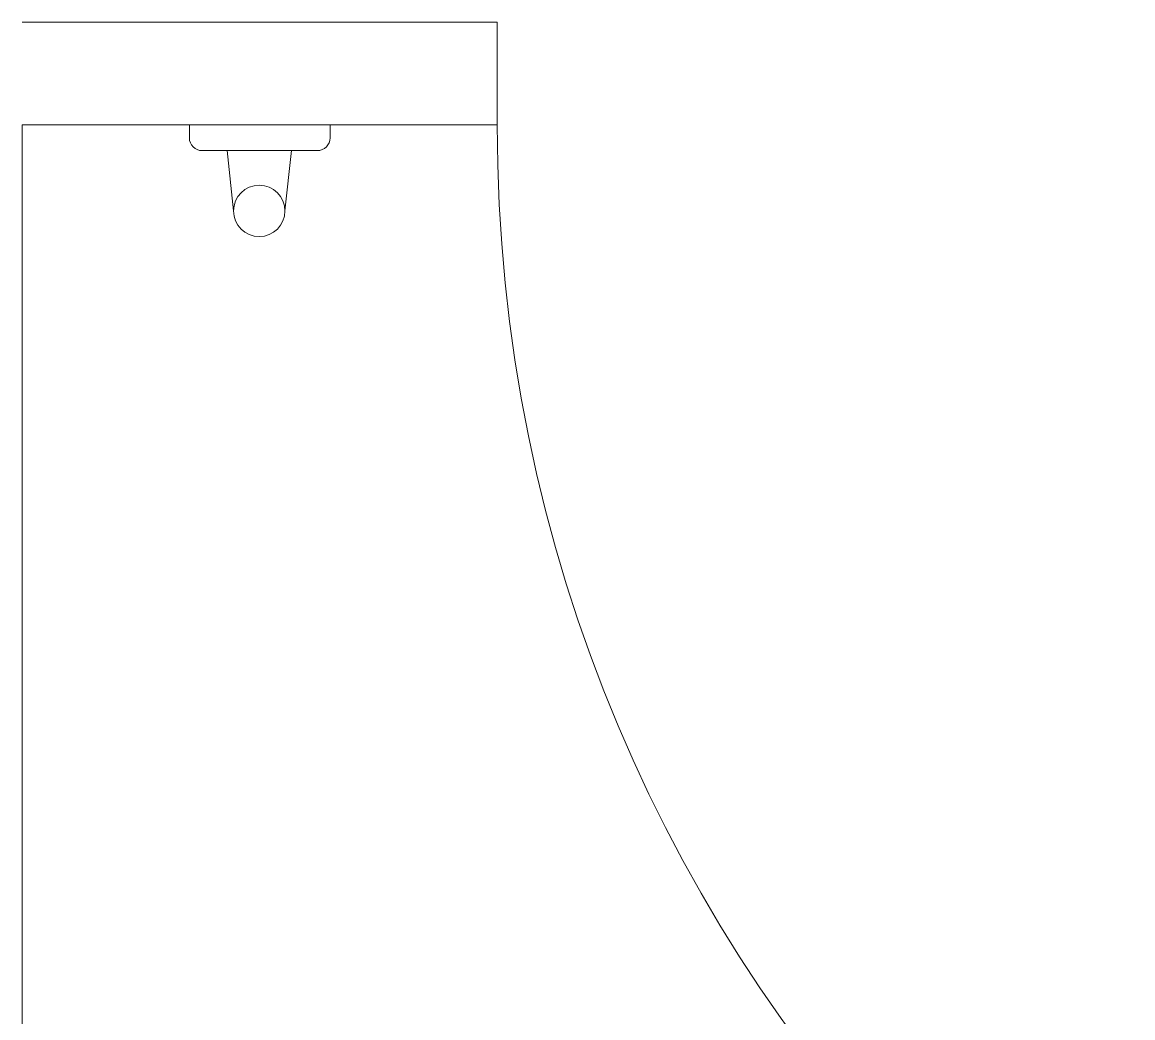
# Model space of a CAD drawing. Header units: millimetres. Extents: x 867 to 1330, y 209 to 507.
# Drawn here: x 1184.6107 to 1185.0432, y 443.0806 to 443.4681 of the extents above; entities that cross this region are included whole.
import ezdxf

# ---------------------------------------------------------------- set-up
doc = ezdxf.new("R2010")
doc.units = ezdxf.units.MM
doc.header["$LTSCALE"] = 5
doc.layers.add('I-ARQ', color=8, linetype='Continuous', lineweight=0)

msp = doc.modelspace()

# ---------------------------------------------------------------- linework, layer by layer
at = {"layer": 'I-ARQ'}
for p, q in [((1184.79566, 443.46814), (1184.61066, 443.46814)), ((1184.79566, 443.42814), (1184.79566, 443.46814)), ((1184.61066, 442.06814), (1184.61066, 443.42814)), ((1184.79566, 443.42814), (1184.61066, 443.42814)), ((1184.67575, 443.42814), (1184.67575, 443.42314)), ((1184.73058, 443.42814), (1184.67575, 443.42814)), ((1184.73058, 443.42814), (1184.73058, 443.42314)), ((1184.72558, 443.41814), (1184.68075, 443.41814)), ((1184.69046, 443.41814), (1184.69299, 443.39468)), ((1184.71552, 443.41814), (1184.71299, 443.39468))]:
    msp.add_line(p, q, dxfattribs=at)
msp.add_circle((1184.70299, 443.39468), 0.01, dxfattribs=at)
for centre, radius, start, end in [((1185.39725, 443.42787), 0.60159, 179.97416, 269.84895), ((1184.68075, 443.42314), 0.005, 180, 270), ((1184.72558, 443.42314), 0.005, 270, 0)]:
    msp.add_arc(centre, radius, start, end, dxfattribs=at)

doc.saveas('drawing.dxf')
